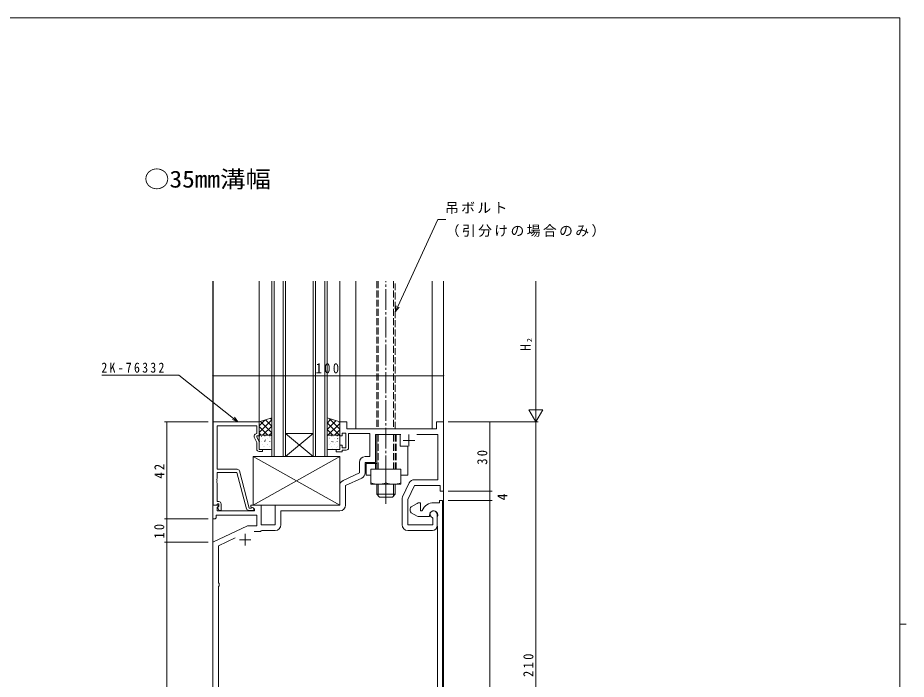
# Model space of a CAD drawing. Units: millimetres on the paper. Extents: x -420 to 373, y -297 to 267.
# Drawn here: x -30 to 355.1, y -22 to 264.4 of the extents above; entities that cross this region are included whole.
import ezdxf
from ezdxf.enums import TextEntityAlignment as Align

# ---------------------------------------------------------------- set-up
doc = ezdxf.new("R2010")
doc.units = ezdxf.units.MM
doc.linetypes.add('CHAIN2', pattern=[12, 9, -1, 1, -1])
doc.linetypes.add('DASHED3', pattern=[4, 3, -1])
for name, color, linetype, lineweight in [('0-1_YKK_ZWAK', 7, 'Continuous', 9), ('0-3_YKK_11', 7, 'Continuous', 9), ('0-4_YKK_12', 2, 'Continuous', 9), ('0-5_YKK_13', 4, 'Continuous', 9), ('0-6_YKK_D', 6, 'Continuous', 9)]:
    doc.layers.add(name, color=color, linetype=linetype, lineweight=lineweight)
doc.layers.add('0-2_USER1', color=6, linetype='Continuous')
doc.styles.add('ＭＳ ゴシック', font='')
doc.styles.get('ＭＳ ゴシック').set_extended_font_data('MS Gothic')

msp = doc.modelspace()

# ---------------------------------------------------------------- linework, layer by layer
at = {"layer": '0-1_YKK_ZWAK'}
for p, q in [((352.3, 264.425), (-417.7, 264.425)), ((352.3, 264.425), (352.3, -260.575)), ((352.3, 1.925), (355.1, 1.925))]:
    msp.add_line(p, q, dxfattribs=at)
at = {"layer": '0-3_YKK_11'}
for p, q in [((54.767, 89.422), (74.567, 89.422)), ((54.767, 53.422), (54.767, 89.422)), ((74.567, 89.422), (74.567, 83.422)), ((109.567, 89.422), (112.567, 89.422)), ((109.567, 83.422), (109.567, 89.422)), ((112.567, 89.422), (112.567, 86.422)), ((151.567, 89.422), (154.567, 89.422)), ((151.567, 86.422), (151.567, 89.422)), ((154.567, 89.422), (154.567, 59.422)), ((56.397, 87.792), (56.397, 68.922)), ((73.567, 87.792), (56.397, 87.792)), ((73.567, 84.422), (73.567, 87.792)), ((112.567, 86.422), (151.567, 86.422)), ((73.567, 80.556), (72.533, 82.772)), ((72.94, 84.06), (73.567, 84.422)), ((73.567, 83.422), (73.567, 82.922)), ((74.567, 83.422), (73.567, 83.422)), ((73.567, 82.922), (74.567, 80.778)), ((110.567, 83.422), (109.567, 83.422)), ((110.567, 84.622), (110.567, 83.422)), ((112.167, 84.622), (110.567, 84.622)), ((112.167, 78.222), (112.167, 84.622)), ((113.367, 84.422), (113.367, 78.222)), ((122.567, 84.422), (113.367, 84.422)), ((122.567, 74.422), (122.567, 84.422)), ((125.067, 83.922), (125.067, 71.922)), ((136.102, 83.922), (125.067, 83.922)), ((137.067, 81.422), (142.067, 81.422)), ((139.567, 83.922), (139.567, 78.922)), ((152.067, 83.922), (143.031, 83.922)), ((152.067, 64.422), (152.067, 83.922)), ((73.567, 77.622), (73.567, 80.556)), ((74.567, 80.778), (74.567, 77.422)), ((74.567, 77.422), (76.067, 77.422)), ((76.067, 77.422), (76.067, 76.622)), ((108.067, 77.422), (109.567, 77.422)), ((108.067, 76.422), (108.067, 77.422)), ((109.567, 79.422), (110.567, 79.422)), ((109.567, 77.422), (109.567, 79.422)), ((110.567, 79.422), (110.567, 78.222)), ((110.567, 78.222), (112.167, 78.222)), ((110.567, 77.222), (110.567, 76.422)), ((112.367, 77.222), (110.567, 77.222)), ((76.067, 76.622), (74.567, 76.622)), ((110.567, 76.422), (108.067, 76.422)), ((120.567, 74.422), (122.567, 74.422)), ((118.067, 67.386), (118.067, 71.922)), ((120.567, 71.922), (120.567, 67.386)), ((125.067, 71.922), (120.567, 71.922)), ((56.397, 68.922), (65.098, 68.922)), ((56.397, 67.522), (56.397, 64.88)), ((64.998, 67.522), (56.397, 67.522)), ((69.194, 51.863), (64.998, 67.522)), ((66.064, 68.181), (70.367, 52.122)), ((111.01, 64.095), (118.067, 67.386)), ((56.397, 64.88), (56.277, 64.697)), ((56.277, 64.697), (56.277, 64.147)), ((56.277, 64.147), (56.397, 63.964)), ((56.397, 63.88), (56.277, 63.697)), ((56.277, 63.697), (56.277, 63.147)), ((56.277, 63.147), (56.397, 62.964)), ((56.397, 63.964), (56.397, 63.88)), ((56.397, 62.964), (56.397, 54.922)), ((109.567, 53.422), (109.567, 61.829)), ((119.123, 65.12), (112.067, 61.829)), ((112.067, 61.829), (112.067, 53.422)), ((136.808, 56.931), (139.689, 62.995)), ((141.947, 61.922), (139.067, 55.859)), ((141.947, 64.422), (152.067, 64.422)), ((153.067, 61.922), (141.947, 61.922)), ((153.067, 59.422), (153.067, 61.922)), ((154.567, 59.422), (153.067, 59.422)), ((56.397, 54.922), (57.167, 54.922)), ((56.597, 53.922), (56.397, 53.722)), ((57.167, 53.922), (56.597, 53.922)), ((57.167, 52.996), (57.167, 53.922)), ((58.167, 53.922), (58.167, 51.122)), ((136.567, 44.922), (136.567, 55.859)), ((139.067, 55.859), (139.067, 44.922)), ((140.567, 52.711), (143.067, 54.154)), ((144.067, 54.422), (144.567, 54.422)), ((144.567, 54.422), (144.567, 50.922)), ((150.267, 54.422), (152.767, 54.422)), ((152.767, 55.422), (154.067, 55.422)), ((152.767, 54.422), (152.767, 55.422)), ((154.067, 55.422), (154.067, -120.578)), ((54.567, 53.422), (56.867, 53.422)), ((54.567, 47.422), (54.567, 53.422)), ((56.097, 53.422), (54.767, 53.422)), ((56.397, 53.722), (56.097, 53.422)), ((57.074, 52.905), (56.497, 52.328)), ((56.497, 52.328), (56.497, 50.922)), ((56.497, 50.922), (72.567, 50.922)), ((56.593, 52.422), (57.167, 52.996)), ((57.343, 51.122), (56.593, 52.422)), ((56.867, 53.422), (57.076, 52.908)), ((57.076, 52.908), (57.074, 52.905)), ((58.167, 51.122), (57.343, 51.122)), ((71.767, 51.122), (70.159, 51.122)), ((70.367, 52.122), (71.201, 52.122)), ((71.067, 53.422), (75.567, 53.422)), ((71.067, 52.622), (71.067, 53.422)), ((72.567, 51.756), (71.067, 52.622)), ((71.201, 52.122), (71.389, 52.189)), ((72.567, 50.922), (72.567, 51.756)), ((75.567, 53.422), (75.567, 44.922)), ((81.567, 53.422), (109.567, 53.422)), ((81.567, 44.922), (81.567, 53.422)), ((84.067, 50.922), (84.067, 44.922)), ((109.567, 50.922), (84.067, 50.922)), ((140.067, 50.999), (140.067, 51.845)), ((143.067, 48.69), (140.567, 50.133)), ((144.567, 50.922), (145.075, 50.922)), ((145.075, 50.922), (145.353, 51.11)), ((55.567, 47.422), (54.567, 47.422)), ((56.067, 47.922), (55.567, 47.422)), ((56.067, 48.992), (56.067, 47.922)), ((73.567, 48.992), (56.067, 48.992)), ((73.567, 44.422), (73.567, 48.992)), ((148.467, 48.422), (144.067, 48.422)), ((148.467, 49.122), (148.467, 48.422)), ((149.837, 47.777), (149.658, 48.051)), ((149.837, 44.922), (149.837, 47.777)), ((151.767, 49.422), (151.767, 44.422)), ((151.767, 48.04), (151.809, 48.195)), ((151.767, 44.502), (151.767, 48.04)), ((54.567, 37.422), (69.578, 44.422)), ((69.578, 44.422), (73.567, 44.422)), ((75.567, 44.922), (81.567, 44.922)), ((75.767, 42.422), (75.567, 42.222)), ((81.567, 42.422), (75.767, 42.422)), ((139.067, 44.922), (149.837, 44.922)), ((149.767, 42.422), (139.067, 42.422)), ((151.807, 44.352), (151.767, 44.502)), ((151.812, 44.344), (151.807, 44.352)), ((151.822, 44.327), (151.812, 44.344)), ((151.826, 44.319), (151.822, 44.327)), ((151.867, 44.169), (151.826, 44.319)), ((151.867, -110.578), (151.867, 44.169)), ((64.267, 39.187), (57.067, 35.829)), ((68.567, 40.922), (68.567, 35.922)), ((75.267, 41.922), (72.428, 41.922)), ((75.567, 42.222), (75.267, 41.922)), ((54.567, -120.578), (54.567, 37.422)), ((57.067, 35.829), (57.067, 19.716)), ((66.067, 38.422), (71.067, 38.422)), ((57.067, 19.716), (57.329, 19.418)), ((57.329, 19.418), (57.329, 18.426)), ((57.329, 18.426), (57.067, 18.128)), ((57.067, 18.128), (57.067, -70.284))]:
    msp.add_line(p, q, dxfattribs=at)
for centre, radius, start, end in [((73.44, 83.194), 1, 120.00002, 205.00002), ((74.567, 77.622), 1, 180, 269.99998), ((112.367, 78.222), 1, 270, 359.99998), ((120.567, 71.922), 2.5, 90, 179.99998), ((65.098, 67.922), 1, 14.99997, 89.99997), ((118.067, 67.386), 2.5, 295, 0), ((112.067, 61.829), 2.5, 115, 180), ((141.947, 61.922), 2.5, 89.99998, 154.59227), ((57.167, 53.922), 1, 0, 89.99998), ((139.067, 55.859), 2.5, 154.5923, 180), ((144.067, 52.422), 2, 89.99997, 119.99998), ((150.267, 49.122), 5.3, 89.99998, 157.97569), ((70.159, 52.122), 1, 195, 270), ((71.767, 51.722), 0.6, 270.00002, 128.94243), ((109.567, 53.422), 2.5, 270, 359.99998), ((141.067, 51.845), 1, 119.99997, 180), ((141.067, 50.999), 1, 179.99998, 240.00002), ((150.267, 49.122), 1.8, 328.99727, 179.99998), ((150.267, 49.422), 1.5, 0.00002, 246.07405), ((144.067, 50.422), 2, 240, 270.00002), ((81.567, 44.922), 2.5, 270, 359.99998), ((139.067, 44.922), 2.5, 180, 269.99998), ((149.767, 44.422), 2, 270, 359.99998)]:
    msp.add_arc(centre, radius, start, end, dxfattribs=at)
at = {"layer": '0-4_YKK_12'}
for p, q in [((54.567, 150.344), (54.567, -190.578)), ((54.667, 150.344), (54.667, 53.422)), ((74.567, 150.344), (74.567, 89.422)), ((80.067, 74.422), (80.067, 150.344)), ((81.067, 150.344), (81.067, 74.422)), ((85.067, 74.422), (85.067, 150.344)), ((86.067, 150.344), (86.067, 74.422)), ((98.067, 74.422), (98.067, 150.344)), ((99.067, 150.344), (99.067, 74.422)), ((103.067, 74.422), (103.067, 150.344)), ((104.067, 150.344), (104.067, 74.422)), ((109.567, 150.344), (109.567, 89.422)), ((116.567, 150.344), (116.567, 86.422)), ((149.567, 150.344), (149.567, 86.422)), ((154.567, -190.578), (154.567, 150.344)), ((98.067, 74.422), (86.067, 84.422)), ((86.067, 74.422), (98.067, 84.422)), ((86.067, 84.422), (98.067, 84.422)), ((86.067, 74.422), (80.067, 74.422)), ((86.067, 74.422), (98.067, 74.422)), ((104.067, 74.422), (98.067, 74.422))]:
    msp.add_line(p, q, dxfattribs=at)
at = {"layer": '0-5_YKK_13', "linetype": 'DASHED3'}
for p, q in [((125.566, 150.344), (125.566, 86.422)), ((126.246, 150.344), (126.246, 86.422)), ((132.886, 150.344), (132.886, 86.422)), ((133.566, 86.422), (133.566, 150.344)), ((125.566, 83.922), (125.566, 68.922)), ((126.246, 83.922), (126.246, 68.922)), ((132.886, 83.922), (132.886, 68.922)), ((133.566, 68.922), (133.566, 83.922)), ((134.067, 83.922), (134.067, 68.922)), ((125.067, 71.422), (125.067, 68.922))]:
    msp.add_line(p, q, dxfattribs=at)
at = {"layer": '0-5_YKK_13', "linetype": 'CHAIN2'}
msp.add_line((129.567, 53.915), (129.566, 150.344), dxfattribs=at)
at = {"layer": '0-5_YKK_13'}
for p, q in [((80.067, 91.156), (74.567, 89.422)), ((74.567, 84.887), (80.067, 90.387)), ((74.567, 87.716), (77.059, 90.208)), ((74.567, 89.422), (74.567, 83.637)), ((75.196, 89.62), (80.067, 84.75)), ((77.346, 90.298), (80.067, 87.578)), ((79.497, 90.976), (80.067, 90.407)), ((80.067, 83.637), (80.067, 91.156)), ((104.067, 91.156), (109.567, 89.422)), ((104.067, 83.637), (104.067, 91.156)), ((104.067, 88.931), (105.758, 90.623)), ((104.067, 86.103), (107.908, 89.945)), ((104.067, 89.034), (109.463, 83.637)), ((104.429, 83.637), (109.567, 88.775)), ((105.098, 90.831), (109.567, 86.362)), ((109.229, 89.529), (109.567, 89.191)), ((109.567, 89.422), (109.567, 83.637)), ((74.567, 87.421), (78.351, 83.637)), ((76.145, 83.637), (80.067, 87.559)), ((78.974, 83.637), (80.067, 84.73)), ((104.067, 86.206), (106.635, 83.637)), ((107.258, 83.637), (109.567, 85.946)), ((74.567, 84.593), (75.522, 83.637)), ((74.567, 83.637), (80.067, 83.637)), ((74.567, 83.137), (74.567, 77.922)), ((74.747, 83.218), (74.75, 83.211)), ((74.782, 83.342), (74.782, 83.305)), ((74.782, 81.062), (74.782, 81.025)), ((79.567, 83.637), (75.067, 83.637)), ((75.476, 81.16), (75.478, 81.153)), ((75.665, 83.207), (75.706, 83.145)), ((75.993, 82.131), (75.993, 82.093)), ((77, 81.19), (77.041, 81.128)), ((77.024, 83.342), (77.024, 83.305)), ((77.024, 81.062), (77.024, 81.025)), ((77.447, 81.61), (77.45, 81.602)), ((78.235, 82.131), (78.235, 82.093)), ((79.042, 82.544), (79.083, 82.481)), ((79.267, 83.342), (79.267, 83.305)), ((79.267, 81.062), (79.267, 81.025)), ((79.407, 82.094), (79.409, 82.087)), ((80.067, 77.922), (80.067, 83.137)), ((109.567, 83.637), (104.067, 83.637)), ((104.067, 77.922), (104.067, 83.137)), ((104.567, 83.637), (109.067, 83.637)), ((104.914, 82.267), (104.917, 82.259)), ((105.145, 82.131), (105.145, 82.093)), ((105.28, 82.856), (105.322, 82.794)), ((106.177, 83.342), (106.177, 83.305)), ((106.177, 81.062), (106.177, 81.025)), ((106.786, 82.998), (106.788, 82.991)), ((107.388, 82.131), (107.388, 82.093)), ((108.419, 83.342), (108.419, 83.305)), ((108.419, 81.062), (108.419, 81.025)), ((108.658, 82.193), (108.699, 82.13)), ((108.757, 83.448), (108.76, 83.441)), ((109.486, 81.39), (109.488, 81.383)), ((109.567, 83.137), (109.567, 77.922)), ((135.767, 83.922), (125.567, 83.922)), ((125.567, 71.422), (125.567, 83.922)), ((135.767, 83.922), (135.767, 78.922)), ((74.782, 78.782), (74.782, 78.745)), ((75.067, 77.422), (79.567, 77.422)), ((75.993, 79.851), (75.993, 79.813)), ((75.993, 77.571), (75.993, 77.533)), ((76.304, 78.82), (76.307, 78.813)), ((76.445, 77.588), (76.487, 77.526)), ((77.024, 78.782), (77.024, 78.745)), ((78.176, 79.552), (78.178, 79.545)), ((78.235, 79.851), (78.235, 79.813)), ((78.235, 77.571), (78.235, 77.533)), ((79.267, 78.782), (79.267, 78.745)), ((109.067, 77.422), (104.567, 77.422)), ((105.145, 79.851), (105.145, 79.813)), ((105.145, 77.571), (105.145, 77.533)), ((105.655, 80.174), (105.658, 80.167)), ((106.177, 78.782), (106.177, 78.745)), ((106.384, 78.117), (106.386, 78.109)), ((106.615, 80.839), (106.657, 80.777)), ((107.388, 79.851), (107.388, 79.813)), ((107.388, 77.571), (107.388, 77.533)), ((107.614, 80.658), (107.617, 80.651)), ((108.355, 78.566), (108.358, 78.559)), ((108.419, 78.782), (108.419, 78.745)), ((135.767, 78.922), (139.067, 78.922)), ((139.067, 66.422), (139.067, 78.922)), ((72.067, 74.422), (109.567, 53.422)), ((109.567, 74.422), (72.067, 53.422)), ((72.067, 74.422), (72.067, 53.422)), ((109.567, 74.422), (72.067, 74.422)), ((109.567, 53.422), (109.567, 74.422)), ((121.067, 71.422), (121.067, 66.422)), ((125.567, 71.422), (121.067, 71.422)), ((121.067, 66.422), (123.067, 66.422)), ((123.067, 66.422), (123.067, 68.922)), ((136.067, 68.922), (123.067, 68.922)), ((123.067, 68.922), (123.067, 62.422)), ((136.067, 68.922), (123.067, 68.922)), ((123.067, 68.222), (123.067, 68.722)), ((129.567, 68.415), (129.567, 62.478)), ((136.067, 66.422), (136.067, 68.922)), ((136.067, 62.422), (136.067, 68.922)), ((136.067, 68.222), (136.067, 68.722)), ((139.067, 66.422), (136.067, 66.422)), ((123.067, 62.422), (129.567, 62.422)), ((125.567, 62.422), (125.567, 58.115)), ((126.247, 62.422), (126.247, 57.435)), ((129.567, 62.422), (136.067, 62.422)), ((132.887, 62.422), (132.887, 57.435)), ((133.567, 58.115), (133.567, 62.422)), ((125.567, 58.115), (133.567, 58.115)), ((125.567, 58.115), (126.767, 56.915)), ((133.567, 58.115), (132.367, 56.915)), ((132.367, 56.915), (126.767, 56.915)), ((72.067, 53.422), (109.567, 53.422))]:
    msp.add_line(p, q, dxfattribs=at)
for centre, radius, start, end in [((75.067, 83.137), 0.5, 90, 180), ((79.567, 83.137), 0.5, 359.99998, 89.99998), ((104.567, 83.137), 0.5, 90, 180), ((109.067, 83.137), 0.5, 0, 90), ((75.067, 77.922), 0.5, 180, 269.99998), ((79.567, 77.922), 0.5, 270, 0), ((104.567, 77.922), 0.5, 180, 270), ((109.067, 77.922), 0.5, 270, 0), ((126.317, 72.086), 9.663, 250.34714, 289.65285), ((132.817, 72.086), 9.663, 250.34714, 289.65285)]:
    msp.add_arc(centre, radius, start, end, dxfattribs=at)
at = {"layer": '0-6_YKK_D'}
for p, q in [((134.681, 139.362), (152.105, 177.153)), ((152.105, 177.153), (155.605, 177.153)), ((194.567, 95.422), (194.567, 150.344)), ((133.634, 137.092), (134.072, 139.642)), ((133.634, 137.092), (134.681, 139.362)), ((135.289, 139.081), (133.634, 137.092)), ((39.823, 109.688), (6.443, 109.688)), ((63.466, 90.974), (39.823, 109.688)), ((154.569, 109.422), (54.569, 109.422)), ((194.567, 89.422), (194.567, 99.814)), ((197.567, 94.618), (191.567, 94.618)), ((194.567, 89.422), (191.567, 94.618)), ((194.567, 89.422), (197.567, 94.618)), ((52.567, 89.422), (33.567, 89.422)), ((34.567, 89.422), (34.567, 47.422)), ((65.426, 89.422), (63.05, 90.448)), ((65.426, 89.422), (63.466, 90.974)), ((63.881, 91.499), (65.426, 89.422)), ((156.567, 89.422), (195.567, 89.422)), ((156.567, 89.422), (195.567, 89.422)), ((156.567, 89.422), (175.567, 89.422)), ((174.567, 89.422), (174.567, 59.422)), ((194.567, -120.578), (194.567, 89.422)), ((156.567, 59.422), (175.567, 59.422)), ((156.567, 59.422), (175.567, 59.422)), ((174.567, 59.422), (174.567, 55.422)), ((156.567, 55.422), (175.567, 55.422)), ((157.567, 55.422), (175.567, 55.422)), ((174.567, 55.422), (174.567, -110.578)), ((52.567, 47.422), (33.567, 47.422)), ((52.567, 47.422), (33.567, 47.422)), ((34.567, 47.422), (34.567, 37.422)), ((52.567, 37.422), (33.567, 37.422)), ((52.567, 37.422), (33.567, 37.422)), ((34.567, -120.578), (34.567, 37.422))]:
    msp.add_line(p, q, dxfattribs=at)
for centre, start, end in [((54.569, 109.422), 0, 180), ((54.569, 109.422), 180, 0), ((154.569, 109.422), 0, 180), ((154.569, 109.422), 180, 0), ((34.567, 89.422), 90, 270), ((34.567, 89.422), 270, 90), ((174.567, 89.422), 90, 270), ((174.567, 89.422), 270, 90), ((174.567, 59.422), 90, 270), ((174.567, 59.422), 90, 270), ((174.567, 59.422), 270, 90), ((174.567, 59.422), 270, 90), ((174.567, 55.422), 90, 270), ((174.567, 55.422), 90, 270), ((174.567, 55.422), 270, 90), ((174.567, 55.422), 270, 90), ((34.567, 47.422), 90, 270), ((34.567, 47.422), 90, 270), ((34.567, 47.422), 270, 90), ((34.567, 47.422), 270, 90), ((34.567, 37.422), 90, 270), ((34.567, 37.422), 90, 270), ((34.567, 37.422), 270, 90), ((34.567, 37.422), 270, 90)]:
    msp.add_arc(centre, 0.106, start, end, dxfattribs=at)

# ---------------------------------------------------------------- texts
at = {"layer": '0-2_USER1', "style": 'ＭＳ ゴシック', "width": 1.1}
msp.add_text('○35mm溝幅', height=7.331, dxfattribs=at).set_placement((24.771, 188.691), align=Align.BOTTOM_LEFT)
at = {"layer": '0-6_YKK_D', "color": 7, "style": 'ＭＳ ゴシック'}
msp.add_text('2', height=2.199, rotation=90, dxfattribs=at).set_placement((193.567, 124.003), align=Align.BOTTOM_LEFT)
at = {"layer": '0-6_YKK_D', "color": 3, "style": 'ＭＳ ゴシック'}
for s, p in [('H', (193.567, 120.163)), ('4', (183.584, 55.446))]:
    msp.add_text(s, height=4.399, rotation=90, dxfattribs=at).set_placement(p, align=Align.BOTTOM_LEFT)
at = {"layer": '0-6_YKK_D', "color": 3, "char_height": 4.399, "attachment_point": 7, "style": 'ＭＳ ゴシック'}
for s, insert in [('\\T1.17;吊ボルト', (155.173, 179.471)), ('\\T1.17;（引分けの場合のみ）', (155.493, 169.471)), ('\\T1.39;\\W0.85;2K-76332', (6.243, 110.688)), ('\\T1.38;\\W0.9;100', (99.129, 110.422))]:
    msp.add_mtext(s, dxfattribs=dict(at, insert=insert))
at = {"layer": '0-6_YKK_D', "color": 3, "char_height": 4.399, "attachment_point": 7, "rotation": 90, "style": 'ＭＳ ゴシック'}
for s, insert in [('\\T1.36;\\W0.9;30', (173.567, 70.902)), ('\\T1.36;\\W0.9;42', (33.567, 64.902)), ('\\T1.36;\\W0.9;10', (33.567, 38.902)), ('\\T1.38;\\W0.9;210', (193.567, -21.018))]:
    msp.add_mtext(s, dxfattribs=dict(at, insert=insert))

doc.saveas('drawing.dxf')
